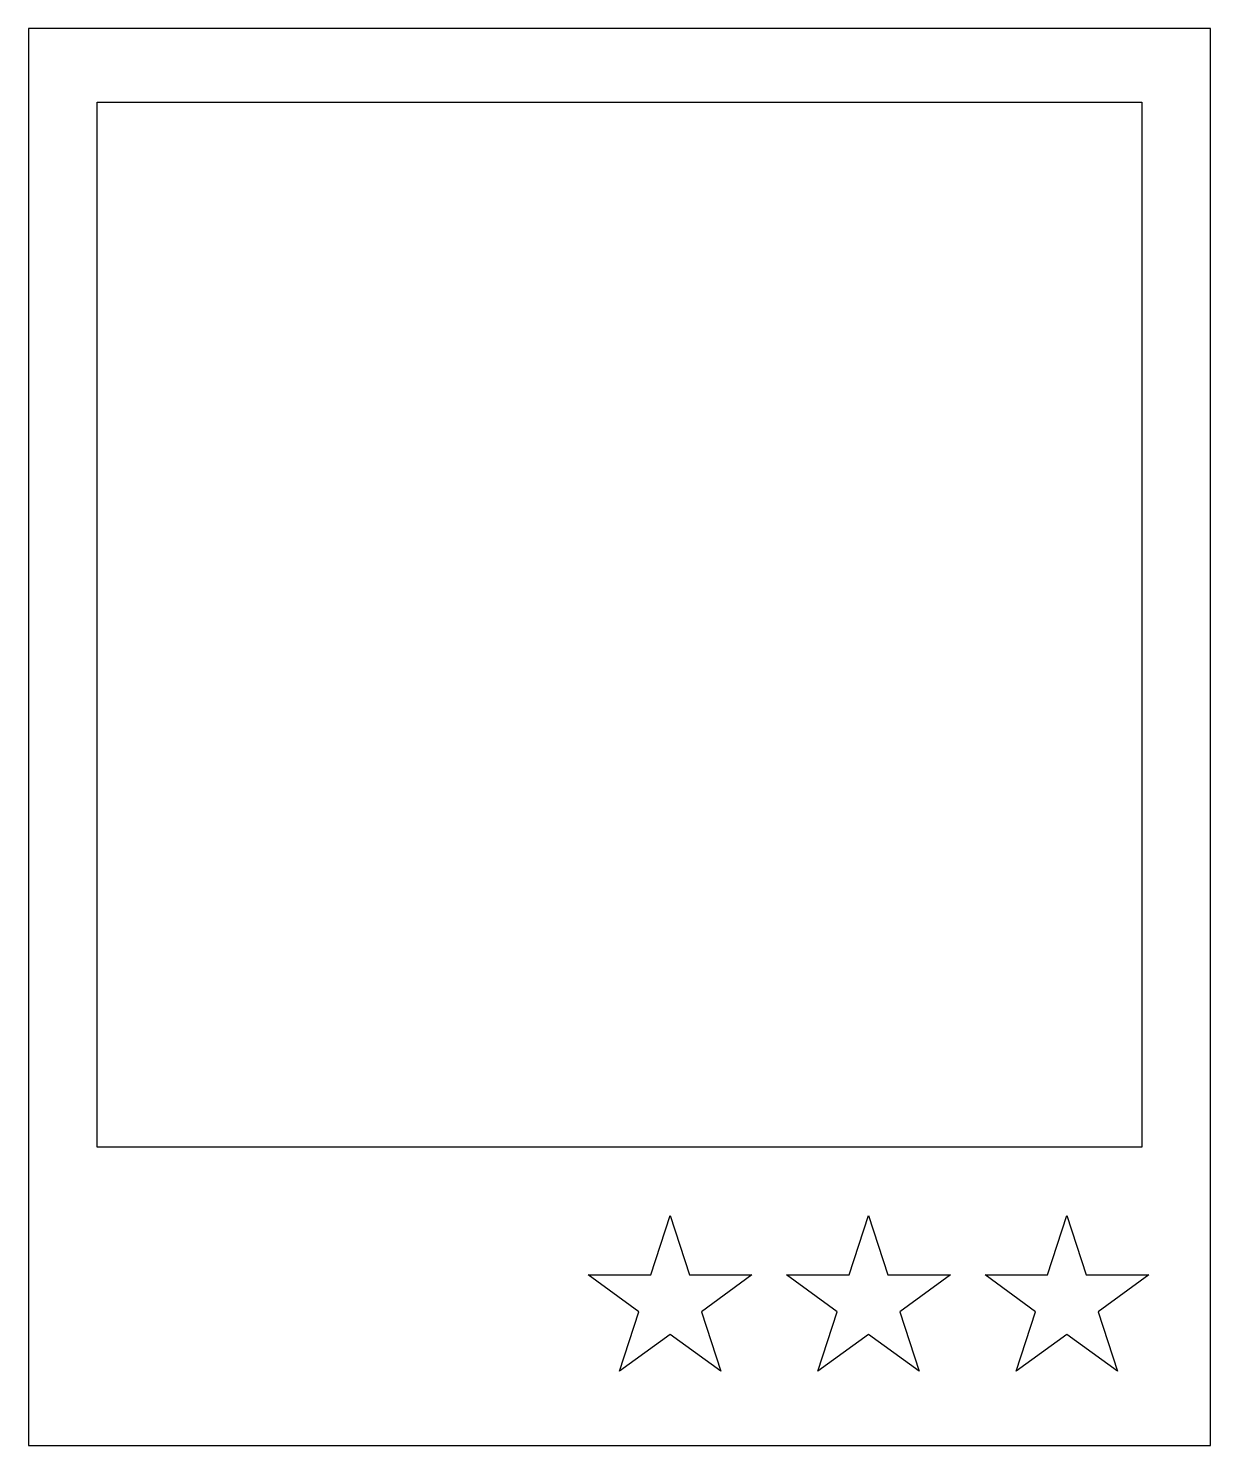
# Model space of a CAD drawing. Header units: centimetres. Extents: x -8.4 to 8.4, y -10.1 to 10.1.
import ezdxf

# ---------------------------------------------------------------- set-up
doc = ezdxf.new("R2010")
doc.units = ezdxf.units.CM
doc.header["$MEASUREMENT"] = 0
doc.layers.add('Camada 1', color=7, linetype='Continuous')

msp = doc.modelspace()

# ---------------------------------------------------------------- linework, layer by layer
at = {"layer": 'Camada 1'}
for points, knots in [([(8.43426, -10.11018), (8.43426, -10.11018), (-8.43473, -10.11018), (-8.43473, -10.11018), (-8.43473, -10.11018), (-8.43473, -10.11018), (-8.43473, 10.10952), (-8.43473, 10.10952), (-8.43473, 10.10952), (-8.43473, 10.10952), (8.43426, 10.10952), (8.43426, 10.10952), (8.43426, 10.10952), (8.43426, 10.10952), (8.43426, -10.11018), (8.43426, -10.11018)], [0, 0, 0, 0, 0.2, 0.2, 0.2, 0.2, 0.4, 0.4, 0.4, 0.4, 0.6, 0.6, 0.6, 0.6, 1, 1, 1, 1]), ([(-7.45268, -5.84957), (-7.45268, -5.84957), (7.4521, -5.84957), (7.4521, -5.84957), (7.4521, -5.84957), (7.4521, -5.84957), (7.4521, 9.05515), (7.4521, 9.05515), (7.4521, 9.05515), (7.4521, 9.05515), (-7.45268, 9.05515), (-7.45268, 9.05515), (-7.45268, 9.05515), (-7.45268, 9.05515), (-7.45268, -5.84957), (-7.45268, -5.84957)], [0, 0, 0, 0, 0.2, 0.2, 0.2, 0.2, 0.4, 0.4, 0.4, 0.4, 0.6, 0.6, 0.6, 0.6, 1, 1, 1, 1]), ([(0.44614, -7.67424), (0.44614, -7.67424), (-0.44622, -7.67424), (-0.44622, -7.67424), (-0.44622, -7.67424), (-0.44622, -7.67424), (0.2757, -8.19878), (0.2757, -8.19878), (0.2757, -8.19878), (0.2757, -8.19878), (-0.00002, -9.04751), (-0.00002, -9.04751), (-0.00002, -9.04751), (-0.00002, -9.04751), (0.7219, -8.52297), (0.7219, -8.52297), (0.7219, -8.52297), (0.7219, -8.52297), (1.44382, -9.04751), (1.44382, -9.04751), (1.44382, -9.04751), (1.44382, -9.04751), (1.16807, -8.19878), (1.16807, -8.19878), (1.16807, -8.19878), (1.16807, -8.19878), (1.88999, -7.67424), (1.88999, -7.67424), (1.88999, -7.67424), (1.88999, -7.67424), (0.99761, -7.67424), (0.99761, -7.67424), (0.99761, -7.67424), (0.99761, -7.67424), (0.72186, -6.82562), (0.72186, -6.82562), (0.72186, -6.82562), (0.72186, -6.82562), (0.44614, -7.67424), (0.44614, -7.67424)], [0, 0, 0, 0, 0.09090909, 0.09090909, 0.09090909, 0.09090909, 0.18181818, 0.18181818, 0.18181818, 0.18181818, 0.27272727, 0.27272727, 0.27272727, 0.27272727, 0.36363636, 0.36363636, 0.36363636, 0.36363636, 0.45454545, 0.45454545, 0.45454545, 0.45454545, 0.54545455, 0.54545455, 0.54545455, 0.54545455, 0.63636364, 0.63636364, 0.63636364, 0.63636364, 0.72727273, 0.72727273, 0.72727273, 0.72727273, 0.81818182, 0.81818182, 0.81818182, 0.81818182, 1, 1, 1, 1]), ([(3.27697, -7.67424), (3.27697, -7.67424), (2.38461, -7.67424), (2.38461, -7.67424), (2.38461, -7.67424), (2.38461, -7.67424), (3.1065, -8.19878), (3.1065, -8.19878), (3.1065, -8.19878), (3.1065, -8.19878), (2.83078, -9.04751), (2.83078, -9.04751), (2.83078, -9.04751), (2.83078, -9.04751), (3.55267, -8.52297), (3.55267, -8.52297), (3.55267, -8.52297), (3.55267, -8.52297), (4.27459, -9.04751), (4.27459, -9.04751), (4.27459, -9.04751), (4.27459, -9.04751), (3.99884, -8.19878), (3.99884, -8.19878), (3.99884, -8.19878), (3.99884, -8.19878), (4.72076, -7.67424), (4.72076, -7.67424), (4.72076, -7.67424), (4.72076, -7.67424), (3.82839, -7.67424), (3.82839, -7.67424), (3.82839, -7.67424), (3.82839, -7.67424), (3.55264, -6.82562), (3.55264, -6.82562), (3.55264, -6.82562), (3.55264, -6.82562), (3.27697, -7.67424), (3.27697, -7.67424)], [0, 0, 0, 0, 0.09090909, 0.09090909, 0.09090909, 0.09090909, 0.18181818, 0.18181818, 0.18181818, 0.18181818, 0.27272727, 0.27272727, 0.27272727, 0.27272727, 0.36363636, 0.36363636, 0.36363636, 0.36363636, 0.45454545, 0.45454545, 0.45454545, 0.45454545, 0.54545455, 0.54545455, 0.54545455, 0.54545455, 0.63636364, 0.63636364, 0.63636364, 0.63636364, 0.72727273, 0.72727273, 0.72727273, 0.72727273, 0.81818182, 0.81818182, 0.81818182, 0.81818182, 1, 1, 1, 1]), ([(6.10777, -7.67424), (6.10777, -7.67424), (5.21541, -7.67424), (5.21541, -7.67424), (5.21541, -7.67424), (5.21541, -7.67424), (5.9373, -8.19878), (5.9373, -8.19878), (5.9373, -8.19878), (5.9373, -8.19878), (5.66158, -9.04751), (5.66158, -9.04751), (5.66158, -9.04751), (5.66158, -9.04751), (6.38347, -8.52297), (6.38347, -8.52297), (6.38347, -8.52297), (6.38347, -8.52297), (7.10539, -9.04751), (7.10539, -9.04751), (7.10539, -9.04751), (7.10539, -9.04751), (6.82964, -8.19878), (6.82964, -8.19878), (6.82964, -8.19878), (6.82964, -8.19878), (7.55156, -7.67424), (7.55156, -7.67424), (7.55156, -7.67424), (7.55156, -7.67424), (6.65919, -7.67424), (6.65919, -7.67424), (6.65919, -7.67424), (6.65919, -7.67424), (6.38344, -6.82562), (6.38344, -6.82562), (6.38344, -6.82562), (6.38344, -6.82562), (6.10777, -7.67424), (6.10777, -7.67424)], [0, 0, 0, 0, 0.09090909, 0.09090909, 0.09090909, 0.09090909, 0.18181818, 0.18181818, 0.18181818, 0.18181818, 0.27272727, 0.27272727, 0.27272727, 0.27272727, 0.36363636, 0.36363636, 0.36363636, 0.36363636, 0.45454545, 0.45454545, 0.45454545, 0.45454545, 0.54545455, 0.54545455, 0.54545455, 0.54545455, 0.63636364, 0.63636364, 0.63636364, 0.63636364, 0.72727273, 0.72727273, 0.72727273, 0.72727273, 0.81818182, 0.81818182, 0.81818182, 0.81818182, 1, 1, 1, 1])]:
    msp.add_open_spline(points, degree=3, knots=knots, dxfattribs=at)

doc.saveas('drawing.dxf')
